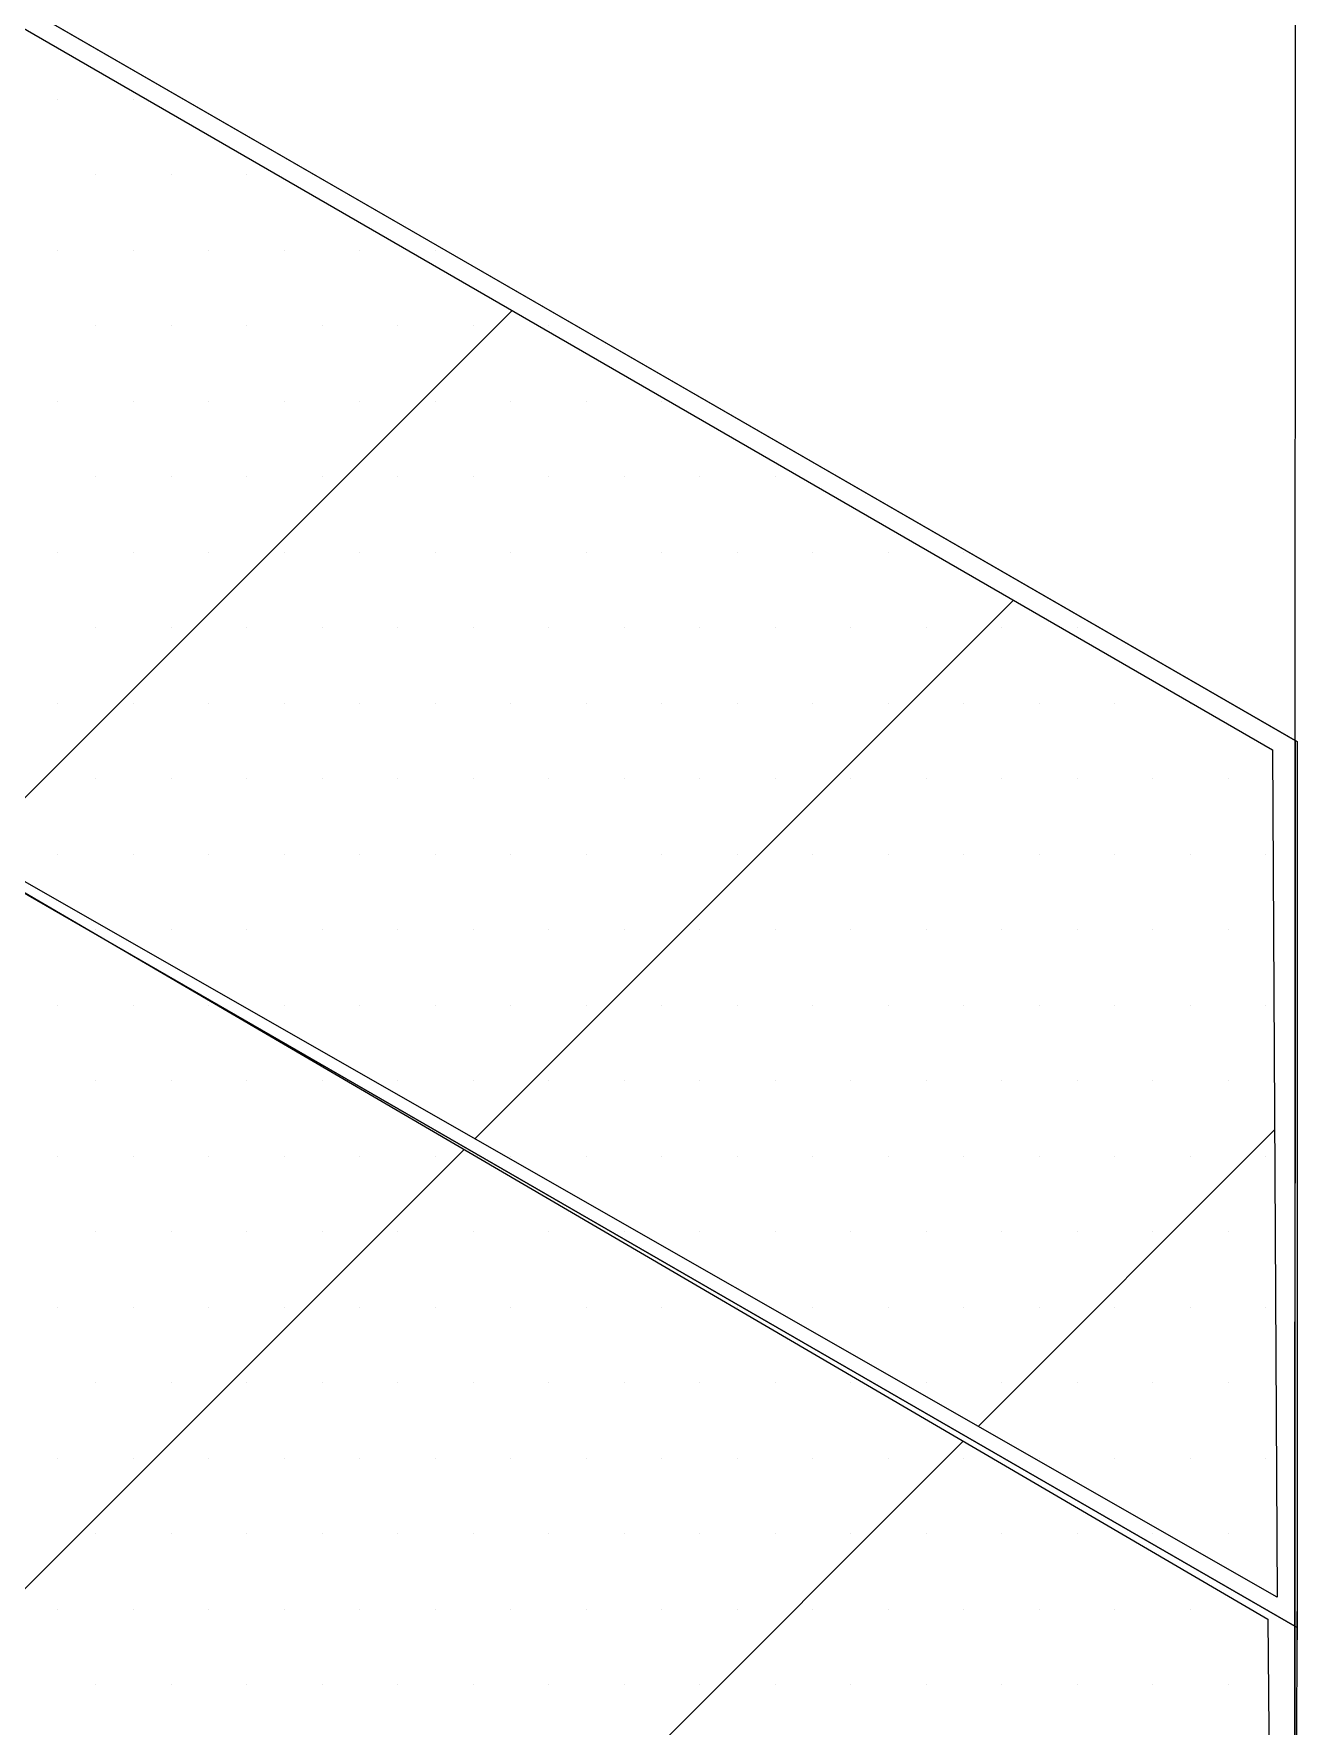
# Model space of a CAD drawing. Extents: x -1279 to 5791, y -3809 to 1769.
# Drawn here: x -393.77 to -371.18, y 1145.11 to 1175.36 of the extents above; entities that cross this region are included whole.
import ezdxf

# ---------------------------------------------------------------- set-up
doc = ezdxf.new("R2010")
doc.units = 0
doc.header["$MEASUREMENT"] = 0
for name, color, linetype, lineweight in [('.ATI-HATCH', 7, 'Continuous', 0), ('G-ANNO-TTLB', 7, 'Continuous', 0), ('Layer 12', 7, 'Continuous', 0), ('TYVEK', 7, 'Continuous', 0)]:
    doc.layers.add(name, color=color, linetype=linetype, lineweight=lineweight)
pattern_1 = [(45, (0, 0), (-7.07107, 7.07107), [])]

# ---------------------------------------------------------------- blocks, each defined once
blk = doc.blocks.new('Block_72')
at = {"layer": '.ATI-HATCH'}
for points in [[(-371.22, 1146.894), (-371.22, 1146.894), (-371.215, 1162.731), (-371.215, 1162.731), (-371.215, 1162.731), (-402.368, 1180.704), (-402.368, 1180.704), (-402.368, 1180.704), (-420.367, 1191.095), (-420.367, 1191.095), (-420.367, 1191.095), (-420.367, 1175.247), (-420.367, 1175.247), (-420.367, 1175.247), (-371.22, 1146.894), (-371.22, 1146.894)], [(-420.367, 1175.247), (-420.367, 1175.247), (-430.642, 1169.461), (-430.642, 1169.461), (-430.642, 1169.461), (-435.194, 1166.897), (-435.194, 1166.897), (-435.194, 1166.897), (-371.225, 1129.892), (-371.225, 1129.892), (-371.225, 1129.892), (-371.22, 1146.894), (-371.22, 1146.894), (-371.22, 1146.894), (-420.367, 1175.247), (-420.367, 1175.247)]]:
    blk.add_open_spline(points, degree=3, knots=[0, 0, 0, 0, 1, 1, 1, 2, 2, 2, 3, 3, 3, 4, 4, 4, 5, 5, 5, 5], dxfattribs=at)
at = {"layer": '.ATI-HATCH', "color": 8, "lineweight": 0, "true_color": 0x808080}
for points in [[(-393.34, 1174.193), (-393.34, 1174.193), (-393.34, 1174.193), (-393.34, 1174.193)], [(-391.99, 1174.193), (-391.99, 1174.193), (-391.99, 1174.193), (-391.99, 1174.193)], [(-392.665, 1172.843), (-392.665, 1172.843), (-392.665, 1172.843), (-392.665, 1172.843)], [(-391.315, 1172.843), (-391.315, 1172.843), (-391.315, 1172.843), (-391.315, 1172.843)], [(-389.965, 1172.843), (-389.965, 1172.843), (-389.965, 1172.843), (-389.965, 1172.843)], [(-393.34, 1171.493), (-393.34, 1171.493), (-393.34, 1171.493), (-393.34, 1171.493)], [(-391.99, 1171.493), (-391.99, 1171.493), (-391.99, 1171.493), (-391.99, 1171.493)], [(-390.64, 1171.493), (-390.64, 1171.493), (-390.64, 1171.493), (-390.64, 1171.493)], [(-389.29, 1171.493), (-389.29, 1171.493), (-389.29, 1171.493), (-389.29, 1171.493)], [(-387.94, 1171.493), (-387.94, 1171.493), (-387.94, 1171.493), (-387.94, 1171.493)], [(-386.59, 1171.493), (-386.59, 1171.493), (-386.59, 1171.493), (-386.59, 1171.493)], [(-392.665, 1170.143), (-392.665, 1170.143), (-392.665, 1170.143), (-392.665, 1170.143)], [(-391.315, 1170.143), (-391.315, 1170.143), (-391.315, 1170.143), (-391.315, 1170.143)], [(-389.965, 1170.143), (-389.965, 1170.143), (-389.965, 1170.143), (-389.965, 1170.143)], [(-388.615, 1170.143), (-388.615, 1170.143), (-388.615, 1170.143), (-388.615, 1170.143)], [(-387.265, 1170.143), (-387.265, 1170.143), (-387.265, 1170.143), (-387.265, 1170.143)], [(-385.915, 1170.143), (-385.915, 1170.143), (-385.915, 1170.143), (-385.915, 1170.143)], [(-384.565, 1170.143), (-384.565, 1170.143), (-384.565, 1170.143), (-384.565, 1170.143)], [(-393.34, 1168.793), (-393.34, 1168.793), (-393.34, 1168.793), (-393.34, 1168.793)], [(-391.99, 1168.793), (-391.99, 1168.793), (-391.99, 1168.793), (-391.99, 1168.793)], [(-390.64, 1168.793), (-390.64, 1168.793), (-390.64, 1168.793), (-390.64, 1168.793)], [(-389.29, 1168.793), (-389.29, 1168.793), (-389.29, 1168.793), (-389.29, 1168.793)], [(-387.94, 1168.793), (-387.94, 1168.793), (-387.94, 1168.793), (-387.94, 1168.793)], [(-386.59, 1168.793), (-386.59, 1168.793), (-386.59, 1168.793), (-386.59, 1168.793)], [(-385.24, 1168.793), (-385.24, 1168.793), (-385.24, 1168.793), (-385.24, 1168.793)], [(-383.89, 1168.793), (-383.89, 1168.793), (-383.89, 1168.793), (-383.89, 1168.793)], [(-382.54, 1168.793), (-382.54, 1168.793), (-382.54, 1168.793), (-382.54, 1168.793)], [(-392.665, 1167.443), (-392.665, 1167.443), (-392.665, 1167.443), (-392.665, 1167.443)], [(-391.315, 1167.443), (-391.315, 1167.443), (-391.315, 1167.443), (-391.315, 1167.443)], [(-389.965, 1167.443), (-389.965, 1167.443), (-389.965, 1167.443), (-389.965, 1167.443)], [(-388.615, 1167.443), (-388.615, 1167.443), (-388.615, 1167.443), (-388.615, 1167.443)], [(-387.265, 1167.443), (-387.265, 1167.443), (-387.265, 1167.443), (-387.265, 1167.443)], [(-385.915, 1167.443), (-385.915, 1167.443), (-385.915, 1167.443), (-385.915, 1167.443)], [(-384.565, 1167.443), (-384.565, 1167.443), (-384.565, 1167.443), (-384.565, 1167.443)], [(-383.215, 1167.443), (-383.215, 1167.443), (-383.215, 1167.443), (-383.215, 1167.443)], [(-381.865, 1167.443), (-381.865, 1167.443), (-381.865, 1167.443), (-381.865, 1167.443)], [(-380.515, 1167.443), (-380.515, 1167.443), (-380.515, 1167.443), (-380.515, 1167.443)], [(-393.34, 1166.093), (-393.34, 1166.093), (-393.34, 1166.093), (-393.34, 1166.093)], [(-391.99, 1166.093), (-391.99, 1166.093), (-391.99, 1166.093), (-391.99, 1166.093)], [(-390.64, 1166.093), (-390.64, 1166.093), (-390.64, 1166.093), (-390.64, 1166.093)], [(-389.29, 1166.093), (-389.29, 1166.093), (-389.29, 1166.093), (-389.29, 1166.093)], [(-387.94, 1166.093), (-387.94, 1166.093), (-387.94, 1166.093), (-387.94, 1166.093)], [(-386.59, 1166.093), (-386.59, 1166.093), (-386.59, 1166.093), (-386.59, 1166.093)], [(-385.24, 1166.093), (-385.24, 1166.093), (-385.24, 1166.093), (-385.24, 1166.093)], [(-383.89, 1166.093), (-383.89, 1166.093), (-383.89, 1166.093), (-383.89, 1166.093)], [(-382.54, 1166.093), (-382.54, 1166.093), (-382.54, 1166.093), (-382.54, 1166.093)], [(-381.19, 1166.093), (-381.19, 1166.093), (-381.19, 1166.093), (-381.19, 1166.093)], [(-379.84, 1166.093), (-379.84, 1166.093), (-379.84, 1166.093), (-379.84, 1166.093)], [(-378.49, 1166.093), (-378.49, 1166.093), (-378.49, 1166.093), (-378.49, 1166.093)], [(-377.14, 1166.093), (-377.14, 1166.093), (-377.14, 1166.093), (-377.14, 1166.093)], [(-392.665, 1164.743), (-392.665, 1164.743), (-392.665, 1164.743), (-392.665, 1164.743)], [(-391.315, 1164.743), (-391.315, 1164.743), (-391.315, 1164.743), (-391.315, 1164.743)], [(-389.965, 1164.743), (-389.965, 1164.743), (-389.965, 1164.743), (-389.965, 1164.743)], [(-388.615, 1164.743), (-388.615, 1164.743), (-388.615, 1164.743), (-388.615, 1164.743)], [(-387.265, 1164.743), (-387.265, 1164.743), (-387.265, 1164.743), (-387.265, 1164.743)], [(-385.915, 1164.743), (-385.915, 1164.743), (-385.915, 1164.743), (-385.915, 1164.743)], [(-384.565, 1164.743), (-384.565, 1164.743), (-384.565, 1164.743), (-384.565, 1164.743)], [(-383.215, 1164.743), (-383.215, 1164.743), (-383.215, 1164.743), (-383.215, 1164.743)], [(-381.865, 1164.743), (-381.865, 1164.743), (-381.865, 1164.743), (-381.865, 1164.743)], [(-380.515, 1164.743), (-380.515, 1164.743), (-380.515, 1164.743), (-380.515, 1164.743)], [(-379.165, 1164.743), (-379.165, 1164.743), (-379.165, 1164.743), (-379.165, 1164.743)], [(-377.815, 1164.743), (-377.815, 1164.743), (-377.815, 1164.743), (-377.815, 1164.743)], [(-376.465, 1164.743), (-376.465, 1164.743), (-376.465, 1164.743), (-376.465, 1164.743)], [(-375.115, 1164.743), (-375.115, 1164.743), (-375.115, 1164.743), (-375.115, 1164.743)], [(-393.34, 1163.393), (-393.34, 1163.393), (-393.34, 1163.393), (-393.34, 1163.393)], [(-391.99, 1163.393), (-391.99, 1163.393), (-391.99, 1163.393), (-391.99, 1163.393)], [(-390.64, 1163.393), (-390.64, 1163.393), (-390.64, 1163.393), (-390.64, 1163.393)], [(-389.29, 1163.393), (-389.29, 1163.393), (-389.29, 1163.393), (-389.29, 1163.393)], [(-387.94, 1163.393), (-387.94, 1163.393), (-387.94, 1163.393), (-387.94, 1163.393)], [(-386.59, 1163.393), (-386.59, 1163.393), (-386.59, 1163.393), (-386.59, 1163.393)], [(-385.24, 1163.393), (-385.24, 1163.393), (-385.24, 1163.393), (-385.24, 1163.393)], [(-383.89, 1163.393), (-383.89, 1163.393), (-383.89, 1163.393), (-383.89, 1163.393)], [(-382.54, 1163.393), (-382.54, 1163.393), (-382.54, 1163.393), (-382.54, 1163.393)], [(-381.19, 1163.393), (-381.19, 1163.393), (-381.19, 1163.393), (-381.19, 1163.393)], [(-379.84, 1163.393), (-379.84, 1163.393), (-379.84, 1163.393), (-379.84, 1163.393)], [(-378.49, 1163.393), (-378.49, 1163.393), (-378.49, 1163.393), (-378.49, 1163.393)], [(-377.14, 1163.393), (-377.14, 1163.393), (-377.14, 1163.393), (-377.14, 1163.393)], [(-375.79, 1163.393), (-375.79, 1163.393), (-375.79, 1163.393), (-375.79, 1163.393)], [(-374.44, 1163.393), (-374.44, 1163.393), (-374.44, 1163.393), (-374.44, 1163.393)], [(-373.09, 1163.393), (-373.09, 1163.393), (-373.09, 1163.393), (-373.09, 1163.393)], [(-392.665, 1162.043), (-392.665, 1162.043), (-392.665, 1162.043), (-392.665, 1162.043)], [(-391.315, 1162.043), (-391.315, 1162.043), (-391.315, 1162.043), (-391.315, 1162.043)], [(-389.965, 1162.043), (-389.965, 1162.043), (-389.965, 1162.043), (-389.965, 1162.043)], [(-388.615, 1162.043), (-388.615, 1162.043), (-388.615, 1162.043), (-388.615, 1162.043)], [(-387.265, 1162.043), (-387.265, 1162.043), (-387.265, 1162.043), (-387.265, 1162.043)], [(-385.915, 1162.043), (-385.915, 1162.043), (-385.915, 1162.043), (-385.915, 1162.043)], [(-384.565, 1162.043), (-384.565, 1162.043), (-384.565, 1162.043), (-384.565, 1162.043)], [(-383.215, 1162.043), (-383.215, 1162.043), (-383.215, 1162.043), (-383.215, 1162.043)], [(-381.865, 1162.043), (-381.865, 1162.043), (-381.865, 1162.043), (-381.865, 1162.043)], [(-380.515, 1162.043), (-380.515, 1162.043), (-380.515, 1162.043), (-380.515, 1162.043)], [(-379.165, 1162.043), (-379.165, 1162.043), (-379.165, 1162.043), (-379.165, 1162.043)], [(-377.815, 1162.043), (-377.815, 1162.043), (-377.815, 1162.043), (-377.815, 1162.043)], [(-376.465, 1162.043), (-376.465, 1162.043), (-376.465, 1162.043), (-376.465, 1162.043)], [(-375.115, 1162.043), (-375.115, 1162.043), (-375.115, 1162.043), (-375.115, 1162.043)], [(-373.765, 1162.043), (-373.765, 1162.043), (-373.765, 1162.043), (-373.765, 1162.043)], [(-372.415, 1162.043), (-372.415, 1162.043), (-372.415, 1162.043), (-372.415, 1162.043)], [(-393.34, 1160.693), (-393.34, 1160.693), (-393.34, 1160.693), (-393.34, 1160.693)], [(-391.99, 1160.693), (-391.99, 1160.693), (-391.99, 1160.693), (-391.99, 1160.693)], [(-390.64, 1160.693), (-390.64, 1160.693), (-390.64, 1160.693), (-390.64, 1160.693)], [(-389.29, 1160.693), (-389.29, 1160.693), (-389.29, 1160.693), (-389.29, 1160.693)], [(-387.94, 1160.693), (-387.94, 1160.693), (-387.94, 1160.693), (-387.94, 1160.693)], [(-386.59, 1160.693), (-386.59, 1160.693), (-386.59, 1160.693), (-386.59, 1160.693)], [(-385.24, 1160.693), (-385.24, 1160.693), (-385.24, 1160.693), (-385.24, 1160.693)], [(-383.89, 1160.693), (-383.89, 1160.693), (-383.89, 1160.693), (-383.89, 1160.693)], [(-382.54, 1160.693), (-382.54, 1160.693), (-382.54, 1160.693), (-382.54, 1160.693)], [(-381.19, 1160.693), (-381.19, 1160.693), (-381.19, 1160.693), (-381.19, 1160.693)], [(-379.84, 1160.693), (-379.84, 1160.693), (-379.84, 1160.693), (-379.84, 1160.693)], [(-378.49, 1160.693), (-378.49, 1160.693), (-378.49, 1160.693), (-378.49, 1160.693)], [(-377.14, 1160.693), (-377.14, 1160.693), (-377.14, 1160.693), (-377.14, 1160.693)], [(-375.79, 1160.693), (-375.79, 1160.693), (-375.79, 1160.693), (-375.79, 1160.693)], [(-374.44, 1160.693), (-374.44, 1160.693), (-374.44, 1160.693), (-374.44, 1160.693)], [(-373.09, 1160.693), (-373.09, 1160.693), (-373.09, 1160.693), (-373.09, 1160.693)], [(-371.74, 1160.693), (-371.74, 1160.693), (-371.74, 1160.693), (-371.74, 1160.693)], [(-392.665, 1159.343), (-392.665, 1159.343), (-392.665, 1159.343), (-392.665, 1159.343)], [(-391.315, 1159.343), (-391.315, 1159.343), (-391.315, 1159.343), (-391.315, 1159.343)], [(-389.965, 1159.343), (-389.965, 1159.343), (-389.965, 1159.343), (-389.965, 1159.343)], [(-388.615, 1159.343), (-388.615, 1159.343), (-388.615, 1159.343), (-388.615, 1159.343)], [(-387.265, 1159.343), (-387.265, 1159.343), (-387.265, 1159.343), (-387.265, 1159.343)], [(-385.915, 1159.343), (-385.915, 1159.343), (-385.915, 1159.343), (-385.915, 1159.343)], [(-384.565, 1159.343), (-384.565, 1159.343), (-384.565, 1159.343), (-384.565, 1159.343)], [(-383.215, 1159.343), (-383.215, 1159.343), (-383.215, 1159.343), (-383.215, 1159.343)], [(-381.865, 1159.343), (-381.865, 1159.343), (-381.865, 1159.343), (-381.865, 1159.343)], [(-380.515, 1159.343), (-380.515, 1159.343), (-380.515, 1159.343), (-380.515, 1159.343)], [(-379.165, 1159.343), (-379.165, 1159.343), (-379.165, 1159.343), (-379.165, 1159.343)], [(-377.815, 1159.343), (-377.815, 1159.343), (-377.815, 1159.343), (-377.815, 1159.343)], [(-376.465, 1159.343), (-376.465, 1159.343), (-376.465, 1159.343), (-376.465, 1159.343)], [(-375.115, 1159.343), (-375.115, 1159.343), (-375.115, 1159.343), (-375.115, 1159.343)], [(-373.765, 1159.343), (-373.765, 1159.343), (-373.765, 1159.343), (-373.765, 1159.343)], [(-372.415, 1159.343), (-372.415, 1159.343), (-372.415, 1159.343), (-372.415, 1159.343)], [(-393.34, 1157.993), (-393.34, 1157.993), (-393.34, 1157.993), (-393.34, 1157.993)], [(-391.99, 1157.993), (-391.99, 1157.993), (-391.99, 1157.993), (-391.99, 1157.993)], [(-390.64, 1157.993), (-390.64, 1157.993), (-390.64, 1157.993), (-390.64, 1157.993)], [(-389.29, 1157.993), (-389.29, 1157.993), (-389.29, 1157.993), (-389.29, 1157.993)], [(-387.94, 1157.993), (-387.94, 1157.993), (-387.94, 1157.993), (-387.94, 1157.993)], [(-386.59, 1157.993), (-386.59, 1157.993), (-386.59, 1157.993), (-386.59, 1157.993)], [(-385.24, 1157.993), (-385.24, 1157.993), (-385.24, 1157.993), (-385.24, 1157.993)], [(-383.89, 1157.993), (-383.89, 1157.993), (-383.89, 1157.993), (-383.89, 1157.993)], [(-382.54, 1157.993), (-382.54, 1157.993), (-382.54, 1157.993), (-382.54, 1157.993)], [(-381.19, 1157.993), (-381.19, 1157.993), (-381.19, 1157.993), (-381.19, 1157.993)], [(-379.84, 1157.993), (-379.84, 1157.993), (-379.84, 1157.993), (-379.84, 1157.993)], [(-378.49, 1157.993), (-378.49, 1157.993), (-378.49, 1157.993), (-378.49, 1157.993)], [(-377.14, 1157.993), (-377.14, 1157.993), (-377.14, 1157.993), (-377.14, 1157.993)], [(-375.79, 1157.993), (-375.79, 1157.993), (-375.79, 1157.993), (-375.79, 1157.993)], [(-374.44, 1157.993), (-374.44, 1157.993), (-374.44, 1157.993), (-374.44, 1157.993)], [(-373.09, 1157.993), (-373.09, 1157.993), (-373.09, 1157.993), (-373.09, 1157.993)], [(-371.74, 1157.993), (-371.74, 1157.993), (-371.74, 1157.993), (-371.74, 1157.993)], [(-392.665, 1156.643), (-392.665, 1156.643), (-392.665, 1156.643), (-392.665, 1156.643)], [(-391.315, 1156.643), (-391.315, 1156.643), (-391.315, 1156.643), (-391.315, 1156.643)], [(-389.965, 1156.643), (-389.965, 1156.643), (-389.965, 1156.643), (-389.965, 1156.643)], [(-388.615, 1156.643), (-388.615, 1156.643), (-388.615, 1156.643), (-388.615, 1156.643)], [(-387.265, 1156.643), (-387.265, 1156.643), (-387.265, 1156.643), (-387.265, 1156.643)], [(-385.915, 1156.643), (-385.915, 1156.643), (-385.915, 1156.643), (-385.915, 1156.643)], [(-384.565, 1156.643), (-384.565, 1156.643), (-384.565, 1156.643), (-384.565, 1156.643)], [(-383.215, 1156.643), (-383.215, 1156.643), (-383.215, 1156.643), (-383.215, 1156.643)], [(-381.865, 1156.643), (-381.865, 1156.643), (-381.865, 1156.643), (-381.865, 1156.643)], [(-380.515, 1156.643), (-380.515, 1156.643), (-380.515, 1156.643), (-380.515, 1156.643)], [(-379.165, 1156.643), (-379.165, 1156.643), (-379.165, 1156.643), (-379.165, 1156.643)], [(-377.815, 1156.643), (-377.815, 1156.643), (-377.815, 1156.643), (-377.815, 1156.643)], [(-376.465, 1156.643), (-376.465, 1156.643), (-376.465, 1156.643), (-376.465, 1156.643)], [(-375.115, 1156.643), (-375.115, 1156.643), (-375.115, 1156.643), (-375.115, 1156.643)], [(-373.765, 1156.643), (-373.765, 1156.643), (-373.765, 1156.643), (-373.765, 1156.643)], [(-372.415, 1156.643), (-372.415, 1156.643), (-372.415, 1156.643), (-372.415, 1156.643)], [(-393.34, 1155.293), (-393.34, 1155.293), (-393.34, 1155.293), (-393.34, 1155.293)], [(-391.99, 1155.293), (-391.99, 1155.293), (-391.99, 1155.293), (-391.99, 1155.293)], [(-390.64, 1155.293), (-390.64, 1155.293), (-390.64, 1155.293), (-390.64, 1155.293)], [(-389.29, 1155.293), (-389.29, 1155.293), (-389.29, 1155.293), (-389.29, 1155.293)], [(-387.94, 1155.293), (-387.94, 1155.293), (-387.94, 1155.293), (-387.94, 1155.293)], [(-386.59, 1155.293), (-386.59, 1155.293), (-386.59, 1155.293), (-386.59, 1155.293)], [(-385.24, 1155.293), (-385.24, 1155.293), (-385.24, 1155.293), (-385.24, 1155.293)], [(-383.89, 1155.293), (-383.89, 1155.293), (-383.89, 1155.293), (-383.89, 1155.293)], [(-382.54, 1155.293), (-382.54, 1155.293), (-382.54, 1155.293), (-382.54, 1155.293)], [(-381.19, 1155.293), (-381.19, 1155.293), (-381.19, 1155.293), (-381.19, 1155.293)], [(-379.84, 1155.293), (-379.84, 1155.293), (-379.84, 1155.293), (-379.84, 1155.293)], [(-378.49, 1155.293), (-378.49, 1155.293), (-378.49, 1155.293), (-378.49, 1155.293)], [(-377.14, 1155.293), (-377.14, 1155.293), (-377.14, 1155.293), (-377.14, 1155.293)], [(-375.79, 1155.293), (-375.79, 1155.293), (-375.79, 1155.293), (-375.79, 1155.293)], [(-374.44, 1155.293), (-374.44, 1155.293), (-374.44, 1155.293), (-374.44, 1155.293)], [(-373.09, 1155.293), (-373.09, 1155.293), (-373.09, 1155.293), (-373.09, 1155.293)], [(-371.74, 1155.293), (-371.74, 1155.293), (-371.74, 1155.293), (-371.74, 1155.293)], [(-392.665, 1153.943), (-392.665, 1153.943), (-392.665, 1153.943), (-392.665, 1153.943)], [(-391.315, 1153.943), (-391.315, 1153.943), (-391.315, 1153.943), (-391.315, 1153.943)], [(-389.965, 1153.943), (-389.965, 1153.943), (-389.965, 1153.943), (-389.965, 1153.943)], [(-388.615, 1153.943), (-388.615, 1153.943), (-388.615, 1153.943), (-388.615, 1153.943)], [(-387.265, 1153.943), (-387.265, 1153.943), (-387.265, 1153.943), (-387.265, 1153.943)], [(-385.915, 1153.943), (-385.915, 1153.943), (-385.915, 1153.943), (-385.915, 1153.943)], [(-384.565, 1153.943), (-384.565, 1153.943), (-384.565, 1153.943), (-384.565, 1153.943)], [(-383.215, 1153.943), (-383.215, 1153.943), (-383.215, 1153.943), (-383.215, 1153.943)], [(-381.865, 1153.943), (-381.865, 1153.943), (-381.865, 1153.943), (-381.865, 1153.943)], [(-380.515, 1153.943), (-380.515, 1153.943), (-380.515, 1153.943), (-380.515, 1153.943)], [(-379.165, 1153.943), (-379.165, 1153.943), (-379.165, 1153.943), (-379.165, 1153.943)], [(-377.815, 1153.943), (-377.815, 1153.943), (-377.815, 1153.943), (-377.815, 1153.943)], [(-376.465, 1153.943), (-376.465, 1153.943), (-376.465, 1153.943), (-376.465, 1153.943)], [(-375.115, 1153.943), (-375.115, 1153.943), (-375.115, 1153.943), (-375.115, 1153.943)], [(-373.765, 1153.943), (-373.765, 1153.943), (-373.765, 1153.943), (-373.765, 1153.943)], [(-372.415, 1153.943), (-372.415, 1153.943), (-372.415, 1153.943), (-372.415, 1153.943)], [(-393.34, 1152.593), (-393.34, 1152.593), (-393.34, 1152.593), (-393.34, 1152.593)], [(-391.99, 1152.593), (-391.99, 1152.593), (-391.99, 1152.593), (-391.99, 1152.593)], [(-390.64, 1152.593), (-390.64, 1152.593), (-390.64, 1152.593), (-390.64, 1152.593)], [(-389.29, 1152.593), (-389.29, 1152.593), (-389.29, 1152.593), (-389.29, 1152.593)], [(-387.94, 1152.593), (-387.94, 1152.593), (-387.94, 1152.593), (-387.94, 1152.593)], [(-386.59, 1152.593), (-386.59, 1152.593), (-386.59, 1152.593), (-386.59, 1152.593)], [(-385.24, 1152.593), (-385.24, 1152.593), (-385.24, 1152.593), (-385.24, 1152.593)], [(-383.89, 1152.593), (-383.89, 1152.593), (-383.89, 1152.593), (-383.89, 1152.593)], [(-382.54, 1152.593), (-382.54, 1152.593), (-382.54, 1152.593), (-382.54, 1152.593)], [(-381.19, 1152.593), (-381.19, 1152.593), (-381.19, 1152.593), (-381.19, 1152.593)], [(-379.84, 1152.593), (-379.84, 1152.593), (-379.84, 1152.593), (-379.84, 1152.593)], [(-378.49, 1152.593), (-378.49, 1152.593), (-378.49, 1152.593), (-378.49, 1152.593)], [(-377.14, 1152.593), (-377.14, 1152.593), (-377.14, 1152.593), (-377.14, 1152.593)], [(-375.79, 1152.593), (-375.79, 1152.593), (-375.79, 1152.593), (-375.79, 1152.593)], [(-374.44, 1152.593), (-374.44, 1152.593), (-374.44, 1152.593), (-374.44, 1152.593)], [(-373.09, 1152.593), (-373.09, 1152.593), (-373.09, 1152.593), (-373.09, 1152.593)], [(-371.74, 1152.593), (-371.74, 1152.593), (-371.74, 1152.593), (-371.74, 1152.593)], [(-392.665, 1151.243), (-392.665, 1151.243), (-392.665, 1151.243), (-392.665, 1151.243)], [(-391.315, 1151.243), (-391.315, 1151.243), (-391.315, 1151.243), (-391.315, 1151.243)], [(-389.965, 1151.243), (-389.965, 1151.243), (-389.965, 1151.243), (-389.965, 1151.243)], [(-388.615, 1151.243), (-388.615, 1151.243), (-388.615, 1151.243), (-388.615, 1151.243)], [(-387.265, 1151.243), (-387.265, 1151.243), (-387.265, 1151.243), (-387.265, 1151.243)], [(-385.915, 1151.243), (-385.915, 1151.243), (-385.915, 1151.243), (-385.915, 1151.243)], [(-384.565, 1151.243), (-384.565, 1151.243), (-384.565, 1151.243), (-384.565, 1151.243)], [(-383.215, 1151.243), (-383.215, 1151.243), (-383.215, 1151.243), (-383.215, 1151.243)], [(-381.865, 1151.243), (-381.865, 1151.243), (-381.865, 1151.243), (-381.865, 1151.243)], [(-380.515, 1151.243), (-380.515, 1151.243), (-380.515, 1151.243), (-380.515, 1151.243)], [(-379.165, 1151.243), (-379.165, 1151.243), (-379.165, 1151.243), (-379.165, 1151.243)], [(-377.815, 1151.243), (-377.815, 1151.243), (-377.815, 1151.243), (-377.815, 1151.243)], [(-376.465, 1151.243), (-376.465, 1151.243), (-376.465, 1151.243), (-376.465, 1151.243)], [(-375.115, 1151.243), (-375.115, 1151.243), (-375.115, 1151.243), (-375.115, 1151.243)], [(-373.765, 1151.243), (-373.765, 1151.243), (-373.765, 1151.243), (-373.765, 1151.243)], [(-372.415, 1151.243), (-372.415, 1151.243), (-372.415, 1151.243), (-372.415, 1151.243)], [(-393.34, 1149.893), (-393.34, 1149.893), (-393.34, 1149.893), (-393.34, 1149.893)], [(-391.99, 1149.893), (-391.99, 1149.893), (-391.99, 1149.893), (-391.99, 1149.893)], [(-390.64, 1149.893), (-390.64, 1149.893), (-390.64, 1149.893), (-390.64, 1149.893)], [(-389.29, 1149.893), (-389.29, 1149.893), (-389.29, 1149.893), (-389.29, 1149.893)], [(-387.94, 1149.893), (-387.94, 1149.893), (-387.94, 1149.893), (-387.94, 1149.893)], [(-386.59, 1149.893), (-386.59, 1149.893), (-386.59, 1149.893), (-386.59, 1149.893)], [(-385.24, 1149.893), (-385.24, 1149.893), (-385.24, 1149.893), (-385.24, 1149.893)], [(-383.89, 1149.893), (-383.89, 1149.893), (-383.89, 1149.893), (-383.89, 1149.893)], [(-382.54, 1149.893), (-382.54, 1149.893), (-382.54, 1149.893), (-382.54, 1149.893)], [(-381.19, 1149.893), (-381.19, 1149.893), (-381.19, 1149.893), (-381.19, 1149.893)], [(-379.84, 1149.893), (-379.84, 1149.893), (-379.84, 1149.893), (-379.84, 1149.893)], [(-378.49, 1149.893), (-378.49, 1149.893), (-378.49, 1149.893), (-378.49, 1149.893)], [(-377.14, 1149.893), (-377.14, 1149.893), (-377.14, 1149.893), (-377.14, 1149.893)], [(-375.79, 1149.893), (-375.79, 1149.893), (-375.79, 1149.893), (-375.79, 1149.893)], [(-374.44, 1149.893), (-374.44, 1149.893), (-374.44, 1149.893), (-374.44, 1149.893)], [(-373.09, 1149.893), (-373.09, 1149.893), (-373.09, 1149.893), (-373.09, 1149.893)], [(-371.74, 1149.893), (-371.74, 1149.893), (-371.74, 1149.893), (-371.74, 1149.893)], [(-392.665, 1148.543), (-392.665, 1148.543), (-392.665, 1148.543), (-392.665, 1148.543)], [(-391.315, 1148.543), (-391.315, 1148.543), (-391.315, 1148.543), (-391.315, 1148.543)], [(-389.965, 1148.543), (-389.965, 1148.543), (-389.965, 1148.543), (-389.965, 1148.543)], [(-388.615, 1148.543), (-388.615, 1148.543), (-388.615, 1148.543), (-388.615, 1148.543)], [(-387.265, 1148.543), (-387.265, 1148.543), (-387.265, 1148.543), (-387.265, 1148.543)], [(-385.915, 1148.543), (-385.915, 1148.543), (-385.915, 1148.543), (-385.915, 1148.543)], [(-384.565, 1148.543), (-384.565, 1148.543), (-384.565, 1148.543), (-384.565, 1148.543)], [(-383.215, 1148.543), (-383.215, 1148.543), (-383.215, 1148.543), (-383.215, 1148.543)], [(-381.865, 1148.543), (-381.865, 1148.543), (-381.865, 1148.543), (-381.865, 1148.543)], [(-380.515, 1148.543), (-380.515, 1148.543), (-380.515, 1148.543), (-380.515, 1148.543)], [(-379.165, 1148.543), (-379.165, 1148.543), (-379.165, 1148.543), (-379.165, 1148.543)], [(-377.815, 1148.543), (-377.815, 1148.543), (-377.815, 1148.543), (-377.815, 1148.543)], [(-376.465, 1148.543), (-376.465, 1148.543), (-376.465, 1148.543), (-376.465, 1148.543)], [(-375.115, 1148.543), (-375.115, 1148.543), (-375.115, 1148.543), (-375.115, 1148.543)], [(-373.765, 1148.543), (-373.765, 1148.543), (-373.765, 1148.543), (-373.765, 1148.543)], [(-372.415, 1148.543), (-372.415, 1148.543), (-372.415, 1148.543), (-372.415, 1148.543)], [(-393.34, 1147.193), (-393.34, 1147.193), (-393.34, 1147.193), (-393.34, 1147.193)], [(-391.99, 1147.193), (-391.99, 1147.193), (-391.99, 1147.193), (-391.99, 1147.193)], [(-390.64, 1147.193), (-390.64, 1147.193), (-390.64, 1147.193), (-390.64, 1147.193)], [(-389.29, 1147.193), (-389.29, 1147.193), (-389.29, 1147.193), (-389.29, 1147.193)], [(-387.94, 1147.193), (-387.94, 1147.193), (-387.94, 1147.193), (-387.94, 1147.193)], [(-386.59, 1147.193), (-386.59, 1147.193), (-386.59, 1147.193), (-386.59, 1147.193)], [(-385.24, 1147.193), (-385.24, 1147.193), (-385.24, 1147.193), (-385.24, 1147.193)], [(-383.89, 1147.193), (-383.89, 1147.193), (-383.89, 1147.193), (-383.89, 1147.193)], [(-382.54, 1147.193), (-382.54, 1147.193), (-382.54, 1147.193), (-382.54, 1147.193)], [(-381.19, 1147.193), (-381.19, 1147.193), (-381.19, 1147.193), (-381.19, 1147.193)], [(-379.84, 1147.193), (-379.84, 1147.193), (-379.84, 1147.193), (-379.84, 1147.193)], [(-378.49, 1147.193), (-378.49, 1147.193), (-378.49, 1147.193), (-378.49, 1147.193)], [(-377.14, 1147.193), (-377.14, 1147.193), (-377.14, 1147.193), (-377.14, 1147.193)], [(-375.79, 1147.193), (-375.79, 1147.193), (-375.79, 1147.193), (-375.79, 1147.193)], [(-374.44, 1147.193), (-374.44, 1147.193), (-374.44, 1147.193), (-374.44, 1147.193)], [(-373.09, 1147.193), (-373.09, 1147.193), (-373.09, 1147.193), (-373.09, 1147.193)], [(-371.74, 1147.193), (-371.74, 1147.193), (-371.74, 1147.193), (-371.74, 1147.193)], [(-392.665, 1145.843), (-392.665, 1145.843), (-392.665, 1145.843), (-392.665, 1145.843)], [(-391.315, 1145.843), (-391.315, 1145.843), (-391.315, 1145.843), (-391.315, 1145.843)], [(-389.965, 1145.843), (-389.965, 1145.843), (-389.965, 1145.843), (-389.965, 1145.843)], [(-388.615, 1145.843), (-388.615, 1145.843), (-388.615, 1145.843), (-388.615, 1145.843)], [(-387.265, 1145.843), (-387.265, 1145.843), (-387.265, 1145.843), (-387.265, 1145.843)], [(-385.915, 1145.843), (-385.915, 1145.843), (-385.915, 1145.843), (-385.915, 1145.843)], [(-384.565, 1145.843), (-384.565, 1145.843), (-384.565, 1145.843), (-384.565, 1145.843)], [(-383.215, 1145.843), (-383.215, 1145.843), (-383.215, 1145.843), (-383.215, 1145.843)], [(-381.865, 1145.843), (-381.865, 1145.843), (-381.865, 1145.843), (-381.865, 1145.843)], [(-380.515, 1145.843), (-380.515, 1145.843), (-380.515, 1145.843), (-380.515, 1145.843)], [(-379.165, 1145.843), (-379.165, 1145.843), (-379.165, 1145.843), (-379.165, 1145.843)], [(-377.815, 1145.843), (-377.815, 1145.843), (-377.815, 1145.843), (-377.815, 1145.843)], [(-376.465, 1145.843), (-376.465, 1145.843), (-376.465, 1145.843), (-376.465, 1145.843)], [(-375.115, 1145.843), (-375.115, 1145.843), (-375.115, 1145.843), (-375.115, 1145.843)], [(-373.765, 1145.843), (-373.765, 1145.843), (-373.765, 1145.843), (-373.765, 1145.843)], [(-372.415, 1145.843), (-372.415, 1145.843), (-372.415, 1145.843), (-372.415, 1145.843)]]:
    blk.add_open_spline(points, degree=3, dxfattribs=at)

msp = doc.modelspace()

# ---------------------------------------------------------------- hatches: boundary and pattern name
at = {"layer": 'G-ANNO-TTLB', "true_color": 0xff00ff, "transparency": 33554687}
h = msp.add_hatch(color=6, dxfattribs=at)
edge = h.paths.add_edge_path()
edge.add_spline(control_points=[(1773.018, -796.5), (1773.018, -796.5), (-1156.5, -796.5), (-1156.5, -796.5), (-1156.5, -796.5), (-1156.5, 1660.5), (-1156.5, 1660.5), (-1156.5, 1660.5), (1773.018, 1660.5), (1773.018, 1660.5), (1773.018, 1660.5), (1773.018, -796.5), (1773.018, -796.5)], knot_values=[0, 0, 0, 0, 1, 1, 1, 2, 2, 2, 3, 3, 3, 4, 4, 4, 4], degree=3, periodic=0)
edge = h.paths.add_edge_path()
edge.add_spline(control_points=[(-1147.5, 1651.5), (-1147.5, 1651.5), (-1147.5, -787.5), (-1147.5, -787.5), (-1147.5, -787.5), (1764.018, -787.5), (1764.018, -787.5), (1764.018, -787.5), (1764.018, 1651.5), (1764.018, 1651.5), (1764.018, 1651.5), (-1147.5, 1651.5), (-1147.5, 1651.5)], knot_values=[0, 0, 0, 0, 1, 1, 1, 2, 2, 2, 3, 3, 3, 4, 4, 4, 4], degree=3, periodic=0)
edge.add_line((-1147.5, 1651.5), (-1147.5, 1651.5))
at = {"layer": 'Layer 12', "true_color": 0x000000, "transparency": 33554687}
h = msp.add_hatch(dxfattribs=at)
h.set_pattern_fill('_U', color=18, scale=10, angle=45, style=2, pattern_type=0)
h.set_pattern_definition(pattern_1)
h.paths.add_polyline_path([(-371.538, 1147.411), (-420.123, 1175.165), (-419.94, 1190.485), (-371.622, 1162.564)])
h = msp.add_hatch(dxfattribs=at)
h.set_pattern_fill('_U', color=18, scale=10, angle=45, style=2, pattern_type=0)
h.set_pattern_definition(pattern_1)
h.paths.add_polyline_path([(-371.558, 1130.545), (-434.79, 1167.251), (-421.441, 1176.092), (-371.704, 1147.018)])

# ---------------------------------------------------------------- linework, layer by layer
at = {"layer": 'G-ANNO-TTLB'}
for points in [[(1773.018, -796.5), (1773.018, -796.5), (-1156.5, -796.5), (-1156.5, -796.5), (-1156.5, -796.5), (-1156.5, 1660.5), (-1156.5, 1660.5), (-1156.5, 1660.5), (1773.018, 1660.5), (1773.018, 1660.5), (1773.018, 1660.5), (1773.018, -796.5), (1773.018, -796.5)], [(-1147.5, 1651.5), (-1147.5, 1651.5), (-1147.5, -787.5), (-1147.5, -787.5), (-1147.5, -787.5), (1764.018, -787.5), (1764.018, -787.5), (1764.018, -787.5), (1764.018, 1651.5), (1764.018, 1651.5), (1764.018, 1651.5), (-1147.5, 1651.5), (-1147.5, 1651.5)]]:
    msp.add_open_spline(points, degree=3, knots=[0, 0, 0, 0, 1, 1, 1, 2, 2, 2, 3, 3, 3, 4, 4, 4, 4], dxfattribs=at)
at = {"layer": 'Layer 12'}
for points in [[(-371.538, 1147.411), (-420.123, 1175.165), (-419.94, 1190.485), (-371.622, 1162.564)], [(-371.558, 1130.545), (-434.79, 1167.251), (-421.441, 1176.092), (-371.704, 1147.018)]]:
    msp.add_lwpolyline(points, close=True, dxfattribs=at)
at = {"layer": 'TYVEK', "color": 18, "lineweight": 25, "true_color": 0x000000}
for p, q in [((-371.231, 1108.497), (-371.181, 1279.433)), ((-402.368, 1180.704), (-371.181, 1162.712)), ((-393.521, 1159.759), (-371.181, 1146.872))]:
    msp.add_line(p, q, dxfattribs=at)
at = {"layer": 'TYVEK', "color": 4, "lineweight": 25, "true_color": 0x00ffff}
for p, q in [((-402.368, 1180.704), (-371.182, 1162.712)), ((-420.367, 1175.247), (-371.182, 1146.872)), ((-371.182, 1162.712), (-371.182, 1146.652)), ((-371.235, 1110.449), (-371.181, 1147.158))]:
    msp.add_line(p, q, dxfattribs=at)

# ---------------------------------------------------------------- block references
at = {"layer": '.ATI-HATCH'}
msp.add_blockref('Block_72', (0, 0), dxfattribs=at)

doc.saveas('drawing.dxf')
